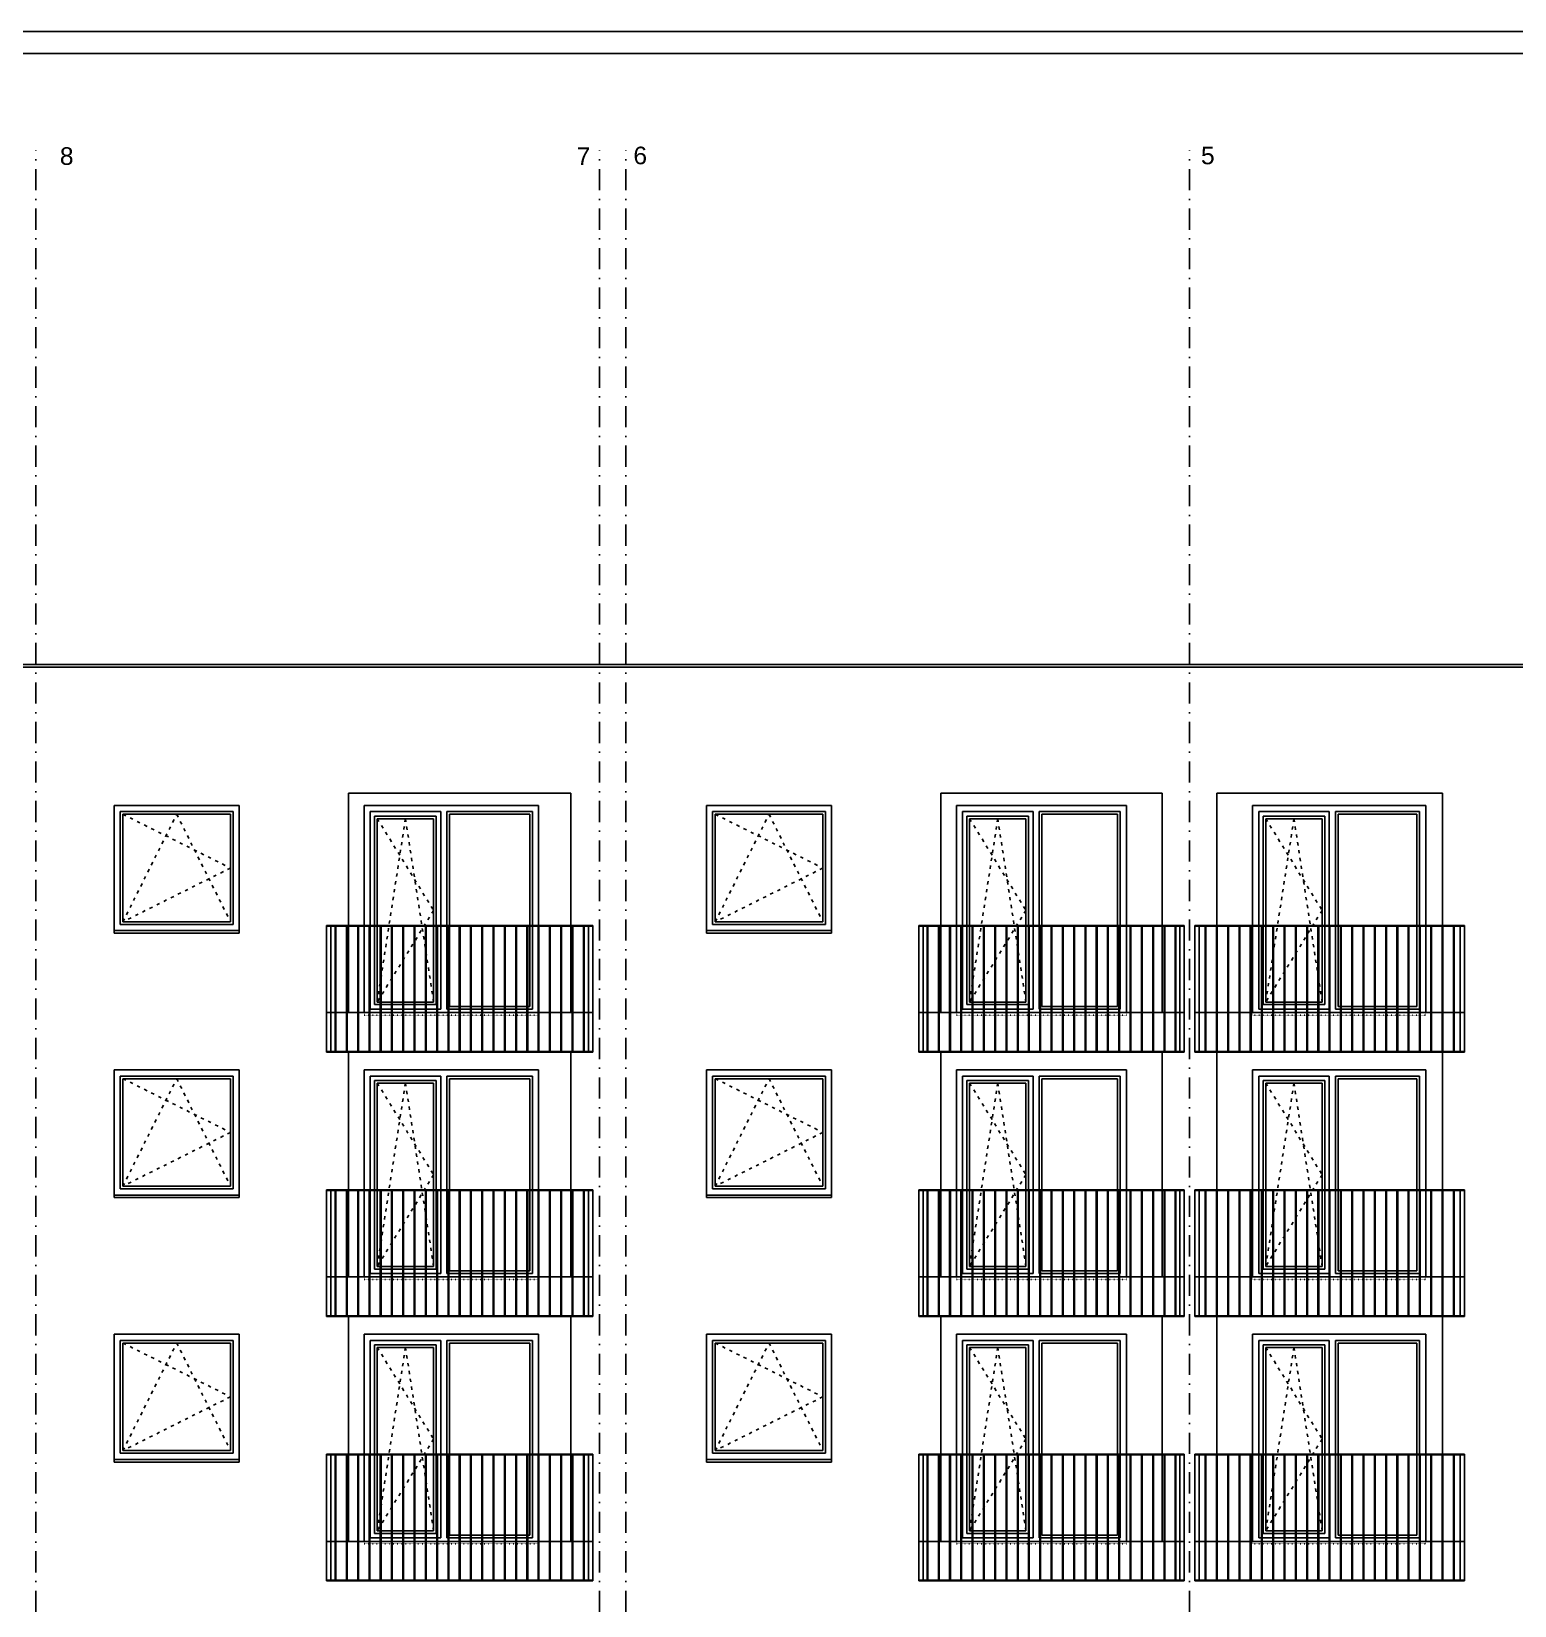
# Model space of a CAD drawing. Extents: x 3792242 to 5145247, y -1546315 to -1031918.
# Drawn here: x 3815863 to 3832688, y -1536342 to -1518481 of the extents above; entities that cross this region are included whole.
import ezdxf

# ---------------------------------------------------------------- set-up
doc = ezdxf.new("R2010")
doc.units = 0
doc.header["$MEASUREMENT"] = 0
for name, pattern in [('ACAD_ISO03W100', [30, 12, -18]), ('ACAD_ISO07W100', [3.5, 0.5, -3]), ('BODKOCIARKOVANA_3', [5.6, 3, -1.3, 0, -1.3])]:
    doc.linetypes.add(name, pattern=pattern)
for name, color, linetype in [('OKNÁ', 143, 'CONTINUOUS'), ('osi', 253, 'CONTINUOUS'), ('POZEMOK', 7, 'CONTINUOUS'), ('TENKÁ', 7, 'CONTINUOUS')]:
    doc.layers.add(name, color=color, linetype=linetype)
doc.styles.add('styl1', font='arial.ttf')

msp = doc.modelspace()

# ---------------------------------------------------------------- linework, layer by layer
at = {"layer": 'OKNÁ'}
for p, q in [((3816900.193, -1527363.77), (3818120.193, -1527363.77)), ((3816900.193, -1527363.77), (3816900.193, -1528583.77)), ((3818120.193, -1527363.77), (3818120.193, -1528583.77)), ((3819785.193, -1527413.77), (3819785.193, -1529493.77)), ((3819785.193, -1527413.77), (3820425.193, -1527413.77)), ((3820425.193, -1527413.77), (3820425.193, -1529493.77)), ((3820605.193, -1527363.77), (3821515.193, -1527363.77)), ((3820605.193, -1527363.77), (3820605.193, -1529543.77)), ((3821515.193, -1527363.77), (3821515.193, -1529543.77)), ((3823620.193, -1527363.77), (3824840.193, -1527363.77)), ((3823620.193, -1527363.77), (3823620.193, -1528583.77)), ((3824840.193, -1527363.77), (3824840.193, -1528583.77)), ((3826505.193, -1527413.77), (3826505.193, -1529493.77)), ((3826505.193, -1527413.77), (3827145.193, -1527413.77)), ((3827145.193, -1527413.77), (3827145.193, -1529493.77)), ((3827325.193, -1527363.77), (3828185.193, -1527363.77)), ((3827325.193, -1527363.77), (3827325.193, -1529543.77)), ((3828185.193, -1527363.77), (3828185.193, -1529543.77)), ((3829865.193, -1527413.77), (3829865.193, -1529493.77)), ((3829865.193, -1527413.77), (3830505.193, -1527413.77)), ((3830505.193, -1527413.77), (3830505.193, -1529493.77)), ((3830685.193, -1527363.77), (3831580.193, -1527363.77)), ((3830685.193, -1527363.77), (3830685.193, -1529543.77)), ((3831580.193, -1527363.77), (3831580.193, -1529543.77)), ((3818120.193, -1528583.77), (3816900.193, -1528583.77)), ((3824840.193, -1528583.77), (3823620.193, -1528583.77)), ((3820425.193, -1529493.77), (3819785.193, -1529493.77)), ((3821515.193, -1529543.77), (3820605.193, -1529543.77)), ((3827145.193, -1529493.77), (3826505.193, -1529493.77)), ((3828185.193, -1529543.77), (3827325.193, -1529543.77)), ((3830505.193, -1529493.77), (3829865.193, -1529493.77)), ((3831580.193, -1529543.77), (3830685.193, -1529543.77)), ((3816900.193, -1530363.77), (3818120.193, -1530363.77)), ((3816900.193, -1530363.77), (3816900.193, -1531583.77)), ((3818120.193, -1530363.77), (3818120.193, -1531583.77)), ((3819785.193, -1530413.77), (3819785.193, -1532493.77)), ((3819785.193, -1530413.77), (3820425.193, -1530413.77)), ((3820425.193, -1530413.77), (3820425.193, -1532493.77)), ((3820605.193, -1530363.77), (3821515.193, -1530363.77)), ((3820605.193, -1530363.77), (3820605.193, -1532543.77)), ((3821515.193, -1530363.77), (3821515.193, -1532543.77)), ((3823620.193, -1530363.77), (3824840.193, -1530363.77)), ((3823620.193, -1530363.77), (3823620.193, -1531583.77)), ((3824840.193, -1530363.77), (3824840.193, -1531583.77)), ((3826505.193, -1530413.77), (3826505.193, -1532493.77)), ((3826505.193, -1530413.77), (3827145.193, -1530413.77)), ((3827145.193, -1530413.77), (3827145.193, -1532493.77)), ((3827325.193, -1530363.77), (3828185.193, -1530363.77)), ((3827325.193, -1530363.77), (3827325.193, -1532543.77)), ((3828185.193, -1530363.77), (3828185.193, -1532543.77)), ((3829865.193, -1530413.77), (3829865.193, -1532493.77)), ((3829865.193, -1530413.77), (3830505.193, -1530413.77)), ((3830505.193, -1530413.77), (3830505.193, -1532493.77)), ((3830685.193, -1530363.77), (3831580.193, -1530363.77)), ((3830685.193, -1530363.77), (3830685.193, -1532543.77)), ((3831580.193, -1530363.77), (3831580.193, -1532543.77)), ((3818120.193, -1531583.77), (3816900.193, -1531583.77)), ((3824840.193, -1531583.77), (3823620.193, -1531583.77)), ((3820425.193, -1532493.77), (3819785.193, -1532493.77)), ((3827145.193, -1532493.77), (3826505.193, -1532493.77)), ((3830505.193, -1532493.77), (3829865.193, -1532493.77)), ((3821515.193, -1532543.77), (3820605.193, -1532543.77)), ((3828185.193, -1532543.77), (3827325.193, -1532543.77)), ((3831580.193, -1532543.77), (3830685.193, -1532543.77)), ((3816900.193, -1533363.77), (3818120.193, -1533363.77)), ((3816900.193, -1533363.77), (3816900.193, -1534583.77)), ((3818120.193, -1533363.77), (3818120.193, -1534583.77)), ((3820605.193, -1533363.77), (3821515.193, -1533363.77)), ((3820605.193, -1533363.77), (3820605.193, -1535543.77)), ((3821515.193, -1533363.77), (3821515.193, -1535543.77)), ((3823620.193, -1533363.77), (3824840.193, -1533363.77)), ((3823620.193, -1533363.77), (3823620.193, -1534583.77)), ((3824840.193, -1533363.77), (3824840.193, -1534583.77)), ((3827325.193, -1533363.77), (3828185.193, -1533363.77)), ((3827325.193, -1533363.77), (3827325.193, -1535543.77)), ((3828185.193, -1533363.77), (3828185.193, -1535543.77)), ((3830685.193, -1533363.77), (3831580.193, -1533363.77)), ((3830685.193, -1533363.77), (3830685.193, -1535543.77)), ((3831580.193, -1533363.77), (3831580.193, -1535543.77)), ((3819785.193, -1533413.77), (3819785.193, -1535493.77)), ((3819785.193, -1533413.77), (3820425.193, -1533413.77)), ((3820425.193, -1533413.77), (3820425.193, -1535493.77)), ((3826505.193, -1533413.77), (3826505.193, -1535493.77)), ((3826505.193, -1533413.77), (3827145.193, -1533413.77)), ((3827145.193, -1533413.77), (3827145.193, -1535493.77)), ((3829865.193, -1533413.77), (3829865.193, -1535493.77)), ((3829865.193, -1533413.77), (3830505.193, -1533413.77)), ((3830505.193, -1533413.77), (3830505.193, -1535493.77)), ((3818120.193, -1534583.77), (3816900.193, -1534583.77)), ((3824840.193, -1534583.77), (3823620.193, -1534583.77)), ((3820425.193, -1535493.77), (3819785.193, -1535493.77)), ((3827145.193, -1535493.77), (3826505.193, -1535493.77)), ((3830505.193, -1535493.77), (3829865.193, -1535493.77)), ((3821515.193, -1535543.77), (3820605.193, -1535543.77)), ((3828185.193, -1535543.77), (3827325.193, -1535543.77)), ((3831580.193, -1535543.77), (3830685.193, -1535543.77))]:
    msp.add_line(p, q, dxfattribs=at)
at = {"layer": 'OKNÁ', "linetype": 'ACAD_ISO03W100', "ltscale": 3}
for p, q in [((3816900.193, -1527363.77), (3818120.193, -1527973.77)), ((3816900.193, -1528583.77), (3817510.193, -1527363.77)), ((3817510.193, -1527363.77), (3818120.193, -1528583.77)), ((3819785.193, -1527413.77), (3820425.193, -1528453.77)), ((3819785.193, -1529493.77), (3820105.193, -1527413.77)), ((3820105.193, -1527413.77), (3820425.193, -1529493.77)), ((3823620.193, -1527363.77), (3824840.193, -1527973.77)), ((3823620.193, -1528583.77), (3824230.193, -1527363.77)), ((3824230.193, -1527363.77), (3824840.193, -1528583.77)), ((3826505.193, -1527413.77), (3827145.193, -1528453.77)), ((3826505.193, -1529493.77), (3826825.193, -1527413.77)), ((3826825.193, -1527413.77), (3827145.193, -1529493.77)), ((3829865.193, -1527413.77), (3830505.193, -1528453.77)), ((3829865.193, -1529493.77), (3830185.193, -1527413.77)), ((3830185.193, -1527413.77), (3830505.193, -1529493.77)), ((3818120.193, -1527973.77), (3816900.193, -1528583.77)), ((3824840.193, -1527973.77), (3823620.193, -1528583.77)), ((3820425.193, -1528453.77), (3819785.193, -1529493.77)), ((3827145.193, -1528453.77), (3826505.193, -1529493.77)), ((3830505.193, -1528453.77), (3829865.193, -1529493.77)), ((3816900.193, -1530363.77), (3818120.193, -1530973.77)), ((3816900.193, -1531583.77), (3817510.193, -1530363.77)), ((3817510.193, -1530363.77), (3818120.193, -1531583.77)), ((3819785.193, -1530413.77), (3820425.193, -1531453.77)), ((3819785.193, -1532493.77), (3820105.193, -1530413.77)), ((3820105.193, -1530413.77), (3820425.193, -1532493.77)), ((3823620.193, -1530363.77), (3824840.193, -1530973.77)), ((3823620.193, -1531583.77), (3824230.193, -1530363.77)), ((3824230.193, -1530363.77), (3824840.193, -1531583.77)), ((3826505.193, -1530413.77), (3827145.193, -1531453.77)), ((3826505.193, -1532493.77), (3826825.193, -1530413.77)), ((3826825.193, -1530413.77), (3827145.193, -1532493.77)), ((3829865.193, -1530413.77), (3830505.193, -1531453.77)), ((3829865.193, -1532493.77), (3830185.193, -1530413.77)), ((3830185.193, -1530413.77), (3830505.193, -1532493.77)), ((3818120.193, -1530973.77), (3816900.193, -1531583.77)), ((3824840.193, -1530973.77), (3823620.193, -1531583.77)), ((3820425.193, -1531453.77), (3819785.193, -1532493.77)), ((3827145.193, -1531453.77), (3826505.193, -1532493.77)), ((3830505.193, -1531453.77), (3829865.193, -1532493.77)), ((3816900.193, -1533363.77), (3818120.193, -1533973.77)), ((3816900.193, -1534583.77), (3817510.193, -1533363.77)), ((3817510.193, -1533363.77), (3818120.193, -1534583.77)), ((3823620.193, -1533363.77), (3824840.193, -1533973.77)), ((3823620.193, -1534583.77), (3824230.193, -1533363.77)), ((3824230.193, -1533363.77), (3824840.193, -1534583.77)), ((3819785.193, -1533413.77), (3820425.193, -1534453.77)), ((3819785.193, -1535493.77), (3820105.193, -1533413.77)), ((3820105.193, -1533413.77), (3820425.193, -1535493.77)), ((3826505.193, -1533413.77), (3827145.193, -1534453.77)), ((3826505.193, -1535493.77), (3826825.193, -1533413.77)), ((3826825.193, -1533413.77), (3827145.193, -1535493.77)), ((3829865.193, -1533413.77), (3830505.193, -1534453.77)), ((3829865.193, -1535493.77), (3830185.193, -1533413.77)), ((3830185.193, -1533413.77), (3830505.193, -1535493.77)), ((3818120.193, -1533973.77), (3816900.193, -1534583.77)), ((3824840.193, -1533973.77), (3823620.193, -1534583.77)), ((3820425.193, -1534453.77), (3819785.193, -1535493.77)), ((3827145.193, -1534453.77), (3826505.193, -1535493.77)), ((3830505.193, -1534453.77), (3829865.193, -1535493.77))]:
    msp.add_line(p, q, dxfattribs=at)
at = {"layer": 'osi', "linetype": 'BODKOCIARKOVANA_3', "ltscale": 80}
for p, q in [((3815910.193, -1542239.5), (3815910.193, -1519829.5)), ((3822305.193, -1542239.5), (3822305.193, -1519829.5)), ((3822605.193, -1542239.5), (3822605.193, -1519829.5)), ((3829000.193, -1542239.5), (3829000.193, -1519829.5))]:
    msp.add_line(p, q, dxfattribs=at)
at = {"layer": 'POZEMOK', "color": 8, "ltscale": 0.15}
for p, q in [((3822230.193, -1528623.77), (3819210.193, -1528623.77)), ((3819210.193, -1530063.77), (3819210.193, -1528623.77)), ((3822230.193, -1528631.77), (3819210.193, -1528631.77)), ((3819260.193, -1528631.77), (3819260.193, -1530063.77)), ((3819308.193, -1528631.77), (3819308.193, -1530063.77)), ((3819316.193, -1528631.77), (3819316.193, -1530063.77)), ((3819436.193, -1528631.77), (3819436.193, -1530063.77)), ((3819444.193, -1528631.77), (3819444.193, -1530063.77)), ((3819564.193, -1528631.77), (3819564.193, -1530063.77)), ((3819572.193, -1528631.77), (3819572.193, -1530063.77)), ((3819692.193, -1528631.77), (3819692.193, -1530063.77)), ((3819700.193, -1528631.77), (3819700.193, -1530063.77)), ((3819820.193, -1528631.77), (3819820.193, -1530063.77)), ((3819828.193, -1528631.77), (3819828.193, -1530063.77)), ((3819948.193, -1528631.77), (3819948.193, -1530063.77)), ((3819956.193, -1528631.77), (3819956.193, -1530063.77)), ((3820076.193, -1528631.77), (3820076.193, -1530063.77)), ((3820084.193, -1528631.77), (3820084.193, -1530063.77)), ((3820204.193, -1528631.77), (3820204.193, -1530063.77)), ((3820212.193, -1528631.77), (3820212.193, -1530063.77)), ((3820332.193, -1528631.77), (3820332.193, -1530063.77)), ((3820340.193, -1528631.77), (3820340.193, -1530063.77)), ((3820460.193, -1528631.77), (3820460.193, -1530063.77)), ((3820468.193, -1528631.77), (3820468.193, -1530063.77)), ((3820588.193, -1528631.77), (3820588.193, -1530063.77)), ((3820596.193, -1528631.77), (3820596.193, -1530063.77)), ((3820716.193, -1528631.77), (3820716.193, -1530063.77)), ((3820724.193, -1528631.77), (3820724.193, -1530063.77)), ((3820844.193, -1528631.77), (3820844.193, -1530063.77)), ((3820852.193, -1528631.77), (3820852.193, -1530063.77)), ((3820972.193, -1528631.77), (3820972.193, -1530063.77)), ((3820980.193, -1528631.77), (3820980.193, -1530063.77)), ((3821100.193, -1528631.77), (3821100.193, -1530063.77)), ((3821108.193, -1528631.77), (3821108.193, -1530063.77)), ((3821228.193, -1528631.77), (3821228.193, -1530063.77)), ((3821236.193, -1528631.77), (3821236.193, -1530063.77)), ((3821356.193, -1528631.77), (3821356.193, -1530063.77)), ((3821364.193, -1528631.77), (3821364.193, -1530063.77)), ((3821484.193, -1528631.77), (3821484.193, -1530063.77)), ((3821492.193, -1528631.77), (3821492.193, -1530063.77)), ((3821612.193, -1528631.77), (3821612.193, -1530063.77)), ((3821620.193, -1528631.77), (3821620.193, -1530063.77)), ((3821740.193, -1528631.77), (3821740.193, -1530063.77)), ((3821748.193, -1528631.77), (3821748.193, -1530063.77)), ((3821868.193, -1528631.77), (3821868.193, -1530063.77)), ((3821876.193, -1528631.77), (3821876.193, -1530063.77)), ((3821996.193, -1528631.77), (3821996.193, -1530063.77)), ((3822004.193, -1528631.77), (3822004.193, -1530063.77)), ((3822124.193, -1528631.77), (3822124.193, -1530063.77)), ((3822132.193, -1528631.77), (3822132.193, -1530063.77)), ((3822180.193, -1528631.77), (3822180.193, -1530063.77)), ((3822230.193, -1530063.77), (3822230.193, -1528623.77)), ((3828940.193, -1528623.77), (3825930.193, -1528623.77)), ((3825930.193, -1530063.77), (3825930.193, -1528623.77)), ((3828940.193, -1528631.77), (3825930.193, -1528631.77)), ((3825980.193, -1528631.77), (3825980.193, -1530063.77)), ((3826023.193, -1528631.77), (3826023.193, -1530063.77)), ((3826031.193, -1528631.77), (3826031.193, -1530063.77)), ((3826151.193, -1528631.77), (3826151.193, -1530063.77)), ((3826159.193, -1528631.77), (3826159.193, -1530063.77)), ((3826279.193, -1528631.77), (3826279.193, -1530063.77)), ((3826287.193, -1528631.77), (3826287.193, -1530063.77)), ((3826407.193, -1528631.77), (3826407.193, -1530063.77)), ((3826415.193, -1528631.77), (3826415.193, -1530063.77)), ((3826535.193, -1528631.77), (3826535.193, -1530063.77)), ((3826543.193, -1528631.77), (3826543.193, -1530063.77)), ((3826663.193, -1528631.77), (3826663.193, -1530063.77)), ((3826671.193, -1528631.77), (3826671.193, -1530063.77)), ((3826791.193, -1528631.77), (3826791.193, -1530063.77)), ((3826799.193, -1528631.77), (3826799.193, -1530063.77)), ((3826919.193, -1528631.77), (3826919.193, -1530063.77)), ((3826927.193, -1528631.77), (3826927.193, -1530063.77)), ((3827047.193, -1528631.77), (3827047.193, -1530063.77)), ((3827055.193, -1528631.77), (3827055.193, -1530063.77)), ((3827175.193, -1528631.77), (3827175.193, -1530063.77)), ((3827183.193, -1528631.77), (3827183.193, -1530063.77)), ((3827303.193, -1528631.77), (3827303.193, -1530063.77)), ((3827311.193, -1528631.77), (3827311.193, -1530063.77)), ((3827431.193, -1528631.77), (3827431.193, -1530063.77)), ((3827439.193, -1528631.77), (3827439.193, -1530063.77)), ((3827559.193, -1528631.77), (3827559.193, -1530063.77)), ((3827567.193, -1528631.77), (3827567.193, -1530063.77)), ((3827687.193, -1528631.77), (3827687.193, -1530063.77)), ((3827695.193, -1528631.77), (3827695.193, -1530063.77)), ((3827815.193, -1528631.77), (3827815.193, -1530063.77)), ((3827823.193, -1528631.77), (3827823.193, -1530063.77)), ((3827943.193, -1528631.77), (3827943.193, -1530063.77)), ((3827951.193, -1528631.77), (3827951.193, -1530063.77)), ((3828071.193, -1528631.77), (3828071.193, -1530063.77)), ((3828079.193, -1528631.77), (3828079.193, -1530063.77)), ((3828199.193, -1528631.77), (3828199.193, -1530063.77)), ((3828207.193, -1528631.77), (3828207.193, -1530063.77)), ((3828327.193, -1528631.77), (3828327.193, -1530063.77)), ((3828335.193, -1528631.77), (3828335.193, -1530063.77)), ((3828455.193, -1528631.77), (3828455.193, -1530063.77)), ((3828463.193, -1528631.77), (3828463.193, -1530063.77)), ((3828583.193, -1528631.77), (3828583.193, -1530063.77)), ((3828591.193, -1528631.77), (3828591.193, -1530063.77)), ((3828711.193, -1528631.77), (3828711.193, -1530063.77)), ((3828719.193, -1528631.77), (3828719.193, -1530063.77)), ((3828839.193, -1528631.77), (3828839.193, -1530063.77)), ((3828847.193, -1528631.77), (3828847.193, -1530063.77)), ((3828890.193, -1528631.77), (3828890.193, -1530063.77)), ((3828940.193, -1530063.77), (3828940.193, -1528623.77)), ((3832120.193, -1528623.77), (3829060.193, -1528623.77)), ((3829060.193, -1530063.77), (3829060.193, -1528623.77)), ((3832120.193, -1528631.77), (3829060.193, -1528631.77)), ((3829110.193, -1528631.77), (3829110.193, -1530063.77)), ((3829178.193, -1528631.77), (3829178.193, -1530063.77)), ((3829186.193, -1528631.77), (3829186.193, -1530063.77)), ((3829306.193, -1528631.77), (3829306.193, -1530063.77)), ((3829314.193, -1528631.77), (3829314.193, -1530063.77)), ((3829434.193, -1528631.77), (3829434.193, -1530063.77)), ((3829442.193, -1528631.77), (3829442.193, -1530063.77)), ((3829562.193, -1528631.77), (3829562.193, -1530063.77)), ((3829570.193, -1528631.77), (3829570.193, -1530063.77)), ((3829690.193, -1528631.77), (3829690.193, -1530063.77)), ((3829698.193, -1528631.77), (3829698.193, -1530063.77)), ((3829818.193, -1528631.77), (3829818.193, -1530063.77)), ((3829826.193, -1528631.77), (3829826.193, -1530063.77)), ((3829946.193, -1528631.77), (3829946.193, -1530063.77)), ((3829954.193, -1528631.77), (3829954.193, -1530063.77)), ((3830074.193, -1528631.77), (3830074.193, -1530063.77)), ((3830082.193, -1528631.77), (3830082.193, -1530063.77)), ((3830202.193, -1528631.77), (3830202.193, -1530063.77)), ((3830210.193, -1528631.77), (3830210.193, -1530063.77)), ((3830330.193, -1528631.77), (3830330.193, -1530063.77)), ((3830338.193, -1528631.77), (3830338.193, -1530063.77)), ((3830458.193, -1528631.77), (3830458.193, -1530063.77)), ((3830466.193, -1528631.77), (3830466.193, -1530063.77)), ((3830586.193, -1528631.77), (3830586.193, -1530063.77)), ((3830594.193, -1528631.77), (3830594.193, -1530063.77)), ((3830714.193, -1528631.77), (3830714.193, -1530063.77)), ((3830722.193, -1528631.77), (3830722.193, -1530063.77)), ((3830842.193, -1528631.77), (3830842.193, -1530063.77)), ((3830850.193, -1528631.77), (3830850.193, -1530063.77)), ((3830970.193, -1528631.77), (3830970.193, -1530063.77)), ((3830978.193, -1528631.77), (3830978.193, -1530063.77)), ((3831098.193, -1528631.77), (3831098.193, -1530063.77)), ((3831106.193, -1528631.77), (3831106.193, -1530063.77)), ((3831226.193, -1528631.77), (3831226.193, -1530063.77)), ((3831234.193, -1528631.77), (3831234.193, -1530063.77)), ((3831354.193, -1528631.77), (3831354.193, -1530063.77)), ((3831362.193, -1528631.77), (3831362.193, -1530063.77)), ((3831482.193, -1528631.77), (3831482.193, -1530063.77)), ((3831490.193, -1528631.77), (3831490.193, -1530063.77)), ((3831610.193, -1528631.77), (3831610.193, -1530063.77)), ((3831618.193, -1528631.77), (3831618.193, -1530063.77)), ((3831738.193, -1528631.77), (3831738.193, -1530063.77)), ((3831746.193, -1528631.77), (3831746.193, -1530063.77)), ((3831866.193, -1528631.77), (3831866.193, -1530063.77)), ((3831874.193, -1528631.77), (3831874.193, -1530063.77)), ((3831994.193, -1528631.77), (3831994.193, -1530063.77)), ((3832002.193, -1528631.77), (3832002.193, -1530063.77)), ((3832070.193, -1528631.77), (3832070.193, -1530063.77)), ((3832120.193, -1530063.77), (3832120.193, -1528623.77)), ((3822230.193, -1529613.77), (3819210.193, -1529613.77)), ((3828940.193, -1529613.77), (3825930.193, -1529613.77)), ((3832120.193, -1529613.77), (3829060.193, -1529613.77)), ((3819210.193, -1530053.77), (3822230.193, -1530053.77)), ((3819210.193, -1530063.77), (3822230.193, -1530063.77)), ((3825930.193, -1530053.77), (3828940.193, -1530053.77)), ((3825930.193, -1530063.77), (3828940.193, -1530063.77)), ((3829060.193, -1530053.77), (3832120.193, -1530053.77)), ((3829060.193, -1530063.77), (3832120.193, -1530063.77)), ((3822230.193, -1531623.77), (3819210.193, -1531623.77)), ((3819210.193, -1533063.77), (3819210.193, -1531623.77)), ((3822230.193, -1531631.77), (3819210.193, -1531631.77)), ((3819260.193, -1531631.77), (3819260.193, -1533063.77)), ((3819308.193, -1531631.77), (3819308.193, -1533063.77)), ((3819316.193, -1531631.77), (3819316.193, -1533063.77)), ((3819436.193, -1531631.77), (3819436.193, -1533063.77)), ((3819444.193, -1531631.77), (3819444.193, -1533063.77)), ((3819564.193, -1531631.77), (3819564.193, -1533063.77)), ((3819572.193, -1531631.77), (3819572.193, -1533063.77)), ((3819692.193, -1531631.77), (3819692.193, -1533063.77)), ((3819700.193, -1531631.77), (3819700.193, -1533063.77)), ((3819820.193, -1531631.77), (3819820.193, -1533063.77)), ((3819828.193, -1531631.77), (3819828.193, -1533063.77)), ((3819948.193, -1531631.77), (3819948.193, -1533063.77)), ((3819956.193, -1531631.77), (3819956.193, -1533063.77)), ((3820076.193, -1531631.77), (3820076.193, -1533063.77)), ((3820084.193, -1531631.77), (3820084.193, -1533063.77)), ((3820204.193, -1531631.77), (3820204.193, -1533063.77)), ((3820212.193, -1531631.77), (3820212.193, -1533063.77)), ((3820332.193, -1531631.77), (3820332.193, -1533063.77)), ((3820340.193, -1531631.77), (3820340.193, -1533063.77)), ((3820460.193, -1531631.77), (3820460.193, -1533063.77)), ((3820468.193, -1531631.77), (3820468.193, -1533063.77)), ((3820588.193, -1531631.77), (3820588.193, -1533063.77)), ((3820596.193, -1531631.77), (3820596.193, -1533063.77)), ((3820716.193, -1531631.77), (3820716.193, -1533063.77)), ((3820724.193, -1531631.77), (3820724.193, -1533063.77)), ((3820844.193, -1531631.77), (3820844.193, -1533063.77)), ((3820852.193, -1531631.77), (3820852.193, -1533063.77)), ((3820972.193, -1531631.77), (3820972.193, -1533063.77)), ((3820980.193, -1531631.77), (3820980.193, -1533063.77)), ((3821100.193, -1531631.77), (3821100.193, -1533063.77)), ((3821108.193, -1531631.77), (3821108.193, -1533063.77)), ((3821228.193, -1531631.77), (3821228.193, -1533063.77)), ((3821236.193, -1531631.77), (3821236.193, -1533063.77)), ((3821356.193, -1531631.77), (3821356.193, -1533063.77)), ((3821364.193, -1531631.77), (3821364.193, -1533063.77)), ((3821484.193, -1531631.77), (3821484.193, -1533063.77)), ((3821492.193, -1531631.77), (3821492.193, -1533063.77)), ((3821612.193, -1531631.77), (3821612.193, -1533063.77)), ((3821620.193, -1531631.77), (3821620.193, -1533063.77)), ((3821740.193, -1531631.77), (3821740.193, -1533063.77)), ((3821748.193, -1531631.77), (3821748.193, -1533063.77)), ((3821868.193, -1531631.77), (3821868.193, -1533063.77)), ((3821876.193, -1531631.77), (3821876.193, -1533063.77)), ((3821996.193, -1531631.77), (3821996.193, -1533063.77)), ((3822004.193, -1531631.77), (3822004.193, -1533063.77)), ((3822124.193, -1531631.77), (3822124.193, -1533063.77)), ((3822132.193, -1531631.77), (3822132.193, -1533063.77)), ((3822180.193, -1531631.77), (3822180.193, -1533063.77)), ((3822230.193, -1533063.77), (3822230.193, -1531623.77)), ((3828940.193, -1531623.77), (3825930.193, -1531623.77)), ((3825930.193, -1533063.77), (3825930.193, -1531623.77)), ((3828940.193, -1531631.77), (3825930.193, -1531631.77)), ((3825980.193, -1531631.77), (3825980.193, -1533063.77)), ((3826023.193, -1531631.77), (3826023.193, -1533063.77)), ((3826031.193, -1531631.77), (3826031.193, -1533063.77)), ((3826151.193, -1531631.77), (3826151.193, -1533063.77)), ((3826159.193, -1531631.77), (3826159.193, -1533063.77)), ((3826279.193, -1531631.77), (3826279.193, -1533063.77)), ((3826287.193, -1531631.77), (3826287.193, -1533063.77)), ((3826407.193, -1531631.77), (3826407.193, -1533063.77)), ((3826415.193, -1531631.77), (3826415.193, -1533063.77)), ((3826535.193, -1531631.77), (3826535.193, -1533063.77)), ((3826543.193, -1531631.77), (3826543.193, -1533063.77)), ((3826663.193, -1531631.77), (3826663.193, -1533063.77)), ((3826671.193, -1531631.77), (3826671.193, -1533063.77)), ((3826791.193, -1531631.77), (3826791.193, -1533063.77)), ((3826799.193, -1531631.77), (3826799.193, -1533063.77)), ((3826919.193, -1531631.77), (3826919.193, -1533063.77)), ((3826927.193, -1531631.77), (3826927.193, -1533063.77)), ((3827047.193, -1531631.77), (3827047.193, -1533063.77)), ((3827055.193, -1531631.77), (3827055.193, -1533063.77)), ((3827175.193, -1531631.77), (3827175.193, -1533063.77)), ((3827183.193, -1531631.77), (3827183.193, -1533063.77)), ((3827303.193, -1531631.77), (3827303.193, -1533063.77)), ((3827311.193, -1531631.77), (3827311.193, -1533063.77)), ((3827431.193, -1531631.77), (3827431.193, -1533063.77)), ((3827439.193, -1531631.77), (3827439.193, -1533063.77)), ((3827559.193, -1531631.77), (3827559.193, -1533063.77)), ((3827567.193, -1531631.77), (3827567.193, -1533063.77)), ((3827687.193, -1531631.77), (3827687.193, -1533063.77)), ((3827695.193, -1531631.77), (3827695.193, -1533063.77)), ((3827815.193, -1531631.77), (3827815.193, -1533063.77)), ((3827823.193, -1531631.77), (3827823.193, -1533063.77)), ((3827943.193, -1531631.77), (3827943.193, -1533063.77)), ((3827951.193, -1531631.77), (3827951.193, -1533063.77)), ((3828071.193, -1531631.77), (3828071.193, -1533063.77)), ((3828079.193, -1531631.77), (3828079.193, -1533063.77)), ((3828199.193, -1531631.77), (3828199.193, -1533063.77)), ((3828207.193, -1531631.77), (3828207.193, -1533063.77)), ((3828327.193, -1531631.77), (3828327.193, -1533063.77)), ((3828335.193, -1531631.77), (3828335.193, -1533063.77)), ((3828455.193, -1531631.77), (3828455.193, -1533063.77)), ((3828463.193, -1531631.77), (3828463.193, -1533063.77)), ((3828583.193, -1531631.77), (3828583.193, -1533063.77)), ((3828591.193, -1531631.77), (3828591.193, -1533063.77)), ((3828711.193, -1531631.77), (3828711.193, -1533063.77)), ((3828719.193, -1531631.77), (3828719.193, -1533063.77)), ((3828839.193, -1531631.77), (3828839.193, -1533063.77)), ((3828847.193, -1531631.77), (3828847.193, -1533063.77)), ((3828890.193, -1531631.77), (3828890.193, -1533063.77)), ((3828940.193, -1533063.77), (3828940.193, -1531623.77)), ((3832120.193, -1531623.77), (3829060.193, -1531623.77)), ((3829060.193, -1533063.77), (3829060.193, -1531623.77)), ((3832120.193, -1531631.77), (3829060.193, -1531631.77)), ((3829110.193, -1531631.77), (3829110.193, -1533063.77)), ((3829178.193, -1531631.77), (3829178.193, -1533063.77)), ((3829186.193, -1531631.77), (3829186.193, -1533063.77)), ((3829306.193, -1531631.77), (3829306.193, -1533063.77)), ((3829314.193, -1531631.77), (3829314.193, -1533063.77)), ((3829434.193, -1531631.77), (3829434.193, -1533063.77)), ((3829442.193, -1531631.77), (3829442.193, -1533063.77)), ((3829562.193, -1531631.77), (3829562.193, -1533063.77)), ((3829570.193, -1531631.77), (3829570.193, -1533063.77)), ((3829690.193, -1531631.77), (3829690.193, -1533063.77)), ((3829698.193, -1531631.77), (3829698.193, -1533063.77)), ((3829818.193, -1531631.77), (3829818.193, -1533063.77)), ((3829826.193, -1531631.77), (3829826.193, -1533063.77)), ((3829946.193, -1531631.77), (3829946.193, -1533063.77)), ((3829954.193, -1531631.77), (3829954.193, -1533063.77)), ((3830074.193, -1531631.77), (3830074.193, -1533063.77)), ((3830082.193, -1531631.77), (3830082.193, -1533063.77)), ((3830202.193, -1531631.77), (3830202.193, -1533063.77)), ((3830210.193, -1531631.77), (3830210.193, -1533063.77)), ((3830330.193, -1531631.77), (3830330.193, -1533063.77)), ((3830338.193, -1531631.77), (3830338.193, -1533063.77)), ((3830458.193, -1531631.77), (3830458.193, -1533063.77)), ((3830466.193, -1531631.77), (3830466.193, -1533063.77)), ((3830586.193, -1531631.77), (3830586.193, -1533063.77)), ((3830594.193, -1531631.77), (3830594.193, -1533063.77)), ((3830714.193, -1531631.77), (3830714.193, -1533063.77)), ((3830722.193, -1531631.77), (3830722.193, -1533063.77)), ((3830842.193, -1531631.77), (3830842.193, -1533063.77)), ((3830850.193, -1531631.77), (3830850.193, -1533063.77)), ((3830970.193, -1531631.77), (3830970.193, -1533063.77)), ((3830978.193, -1531631.77), (3830978.193, -1533063.77)), ((3831098.193, -1531631.77), (3831098.193, -1533063.77)), ((3831106.193, -1531631.77), (3831106.193, -1533063.77)), ((3831226.193, -1531631.77), (3831226.193, -1533063.77)), ((3831234.193, -1531631.77), (3831234.193, -1533063.77)), ((3831354.193, -1531631.77), (3831354.193, -1533063.77)), ((3831362.193, -1531631.77), (3831362.193, -1533063.77)), ((3831482.193, -1531631.77), (3831482.193, -1533063.77)), ((3831490.193, -1531631.77), (3831490.193, -1533063.77)), ((3831610.193, -1531631.77), (3831610.193, -1533063.77)), ((3831618.193, -1531631.77), (3831618.193, -1533063.77)), ((3831738.193, -1531631.77), (3831738.193, -1533063.77)), ((3831746.193, -1531631.77), (3831746.193, -1533063.77)), ((3831866.193, -1531631.77), (3831866.193, -1533063.77)), ((3831874.193, -1531631.77), (3831874.193, -1533063.77)), ((3831994.193, -1531631.77), (3831994.193, -1533063.77)), ((3832002.193, -1531631.77), (3832002.193, -1533063.77)), ((3832070.193, -1531631.77), (3832070.193, -1533063.77)), ((3832120.193, -1533063.77), (3832120.193, -1531623.77)), ((3822230.193, -1532613.77), (3819210.193, -1532613.77)), ((3828940.193, -1532613.77), (3825930.193, -1532613.77)), ((3832120.193, -1532613.77), (3829060.193, -1532613.77)), ((3819210.193, -1533053.77), (3822230.193, -1533053.77)), ((3819210.193, -1533063.77), (3822230.193, -1533063.77)), ((3825930.193, -1533053.77), (3828940.193, -1533053.77)), ((3825930.193, -1533063.77), (3828940.193, -1533063.77)), ((3829060.193, -1533053.77), (3832120.193, -1533053.77)), ((3829060.193, -1533063.77), (3832120.193, -1533063.77)), ((3822230.193, -1534623.77), (3819210.193, -1534623.77)), ((3819210.193, -1536063.77), (3819210.193, -1534623.77)), ((3822230.193, -1534631.77), (3819210.193, -1534631.77)), ((3819260.193, -1534631.77), (3819260.193, -1536063.77)), ((3819308.193, -1534631.77), (3819308.193, -1536063.77)), ((3819316.193, -1534631.77), (3819316.193, -1536063.77)), ((3819436.193, -1534631.77), (3819436.193, -1536063.77)), ((3819444.193, -1534631.77), (3819444.193, -1536063.77)), ((3819564.193, -1534631.77), (3819564.193, -1536063.77)), ((3819572.193, -1534631.77), (3819572.193, -1536063.77)), ((3819692.193, -1534631.77), (3819692.193, -1536063.77)), ((3819700.193, -1534631.77), (3819700.193, -1536063.77)), ((3819820.193, -1534631.77), (3819820.193, -1536063.77)), ((3819828.193, -1534631.77), (3819828.193, -1536063.77)), ((3819948.193, -1534631.77), (3819948.193, -1536063.77)), ((3819956.193, -1534631.77), (3819956.193, -1536063.77)), ((3820076.193, -1534631.77), (3820076.193, -1536063.77)), ((3820084.193, -1534631.77), (3820084.193, -1536063.77)), ((3820204.193, -1534631.77), (3820204.193, -1536063.77)), ((3820212.193, -1534631.77), (3820212.193, -1536063.77)), ((3820332.193, -1534631.77), (3820332.193, -1536063.77)), ((3820340.193, -1534631.77), (3820340.193, -1536063.77)), ((3820460.193, -1534631.77), (3820460.193, -1536063.77)), ((3820468.193, -1534631.77), (3820468.193, -1536063.77)), ((3820588.193, -1534631.77), (3820588.193, -1536063.77)), ((3820596.193, -1534631.77), (3820596.193, -1536063.77)), ((3820716.193, -1534631.77), (3820716.193, -1536063.77)), ((3820724.193, -1534631.77), (3820724.193, -1536063.77)), ((3820844.193, -1534631.77), (3820844.193, -1536063.77)), ((3820852.193, -1534631.77), (3820852.193, -1536063.77)), ((3820972.193, -1534631.77), (3820972.193, -1536063.77)), ((3820980.193, -1534631.77), (3820980.193, -1536063.77)), ((3821100.193, -1534631.77), (3821100.193, -1536063.77)), ((3821108.193, -1534631.77), (3821108.193, -1536063.77)), ((3821228.193, -1534631.77), (3821228.193, -1536063.77)), ((3821236.193, -1534631.77), (3821236.193, -1536063.77)), ((3821356.193, -1534631.77), (3821356.193, -1536063.77)), ((3821364.193, -1534631.77), (3821364.193, -1536063.77)), ((3821484.193, -1534631.77), (3821484.193, -1536063.77)), ((3821492.193, -1534631.77), (3821492.193, -1536063.77)), ((3821612.193, -1534631.77), (3821612.193, -1536063.77)), ((3821620.193, -1534631.77), (3821620.193, -1536063.77)), ((3821740.193, -1534631.77), (3821740.193, -1536063.77)), ((3821748.193, -1534631.77), (3821748.193, -1536063.77)), ((3821868.193, -1534631.77), (3821868.193, -1536063.77)), ((3821876.193, -1534631.77), (3821876.193, -1536063.77)), ((3821996.193, -1534631.77), (3821996.193, -1536063.77)), ((3822004.193, -1534631.77), (3822004.193, -1536063.77)), ((3822124.193, -1534631.77), (3822124.193, -1536063.77)), ((3822132.193, -1534631.77), (3822132.193, -1536063.77)), ((3822180.193, -1534631.77), (3822180.193, -1536063.77)), ((3822230.193, -1536063.77), (3822230.193, -1534623.77)), ((3828940.193, -1534623.77), (3825930.193, -1534623.77)), ((3825930.193, -1536063.77), (3825930.193, -1534623.77)), ((3828940.193, -1534631.77), (3825930.193, -1534631.77)), ((3825980.193, -1534631.77), (3825980.193, -1536063.77)), ((3826023.193, -1534631.77), (3826023.193, -1536063.77)), ((3826031.193, -1534631.77), (3826031.193, -1536063.77)), ((3826151.193, -1534631.77), (3826151.193, -1536063.77)), ((3826159.193, -1534631.77), (3826159.193, -1536063.77)), ((3826279.193, -1534631.77), (3826279.193, -1536063.77)), ((3826287.193, -1534631.77), (3826287.193, -1536063.77)), ((3826407.193, -1534631.77), (3826407.193, -1536063.77)), ((3826415.193, -1534631.77), (3826415.193, -1536063.77)), ((3826535.193, -1534631.77), (3826535.193, -1536063.77)), ((3826543.193, -1534631.77), (3826543.193, -1536063.77)), ((3826663.193, -1534631.77), (3826663.193, -1536063.77)), ((3826671.193, -1534631.77), (3826671.193, -1536063.77)), ((3826791.193, -1534631.77), (3826791.193, -1536063.77)), ((3826799.193, -1534631.77), (3826799.193, -1536063.77)), ((3826919.193, -1534631.77), (3826919.193, -1536063.77)), ((3826927.193, -1534631.77), (3826927.193, -1536063.77)), ((3827047.193, -1534631.77), (3827047.193, -1536063.77)), ((3827055.193, -1534631.77), (3827055.193, -1536063.77)), ((3827175.193, -1534631.77), (3827175.193, -1536063.77)), ((3827183.193, -1534631.77), (3827183.193, -1536063.77)), ((3827303.193, -1534631.77), (3827303.193, -1536063.77)), ((3827311.193, -1534631.77), (3827311.193, -1536063.77)), ((3827431.193, -1534631.77), (3827431.193, -1536063.77)), ((3827439.193, -1534631.77), (3827439.193, -1536063.77)), ((3827559.193, -1534631.77), (3827559.193, -1536063.77)), ((3827567.193, -1534631.77), (3827567.193, -1536063.77)), ((3827687.193, -1534631.77), (3827687.193, -1536063.77)), ((3827695.193, -1534631.77), (3827695.193, -1536063.77)), ((3827815.193, -1534631.77), (3827815.193, -1536063.77)), ((3827823.193, -1534631.77), (3827823.193, -1536063.77)), ((3827943.193, -1534631.77), (3827943.193, -1536063.77)), ((3827951.193, -1534631.77), (3827951.193, -1536063.77)), ((3828071.193, -1534631.77), (3828071.193, -1536063.77)), ((3828079.193, -1534631.77), (3828079.193, -1536063.77)), ((3828199.193, -1534631.77), (3828199.193, -1536063.77)), ((3828207.193, -1534631.77), (3828207.193, -1536063.77)), ((3828327.193, -1534631.77), (3828327.193, -1536063.77)), ((3828335.193, -1534631.77), (3828335.193, -1536063.77)), ((3828455.193, -1534631.77), (3828455.193, -1536063.77)), ((3828463.193, -1534631.77), (3828463.193, -1536063.77)), ((3828583.193, -1534631.77), (3828583.193, -1536063.77)), ((3828591.193, -1534631.77), (3828591.193, -1536063.77)), ((3828711.193, -1534631.77), (3828711.193, -1536063.77)), ((3828719.193, -1534631.77), (3828719.193, -1536063.77)), ((3828839.193, -1534631.77), (3828839.193, -1536063.77)), ((3828847.193, -1534631.77), (3828847.193, -1536063.77)), ((3828890.193, -1534631.77), (3828890.193, -1536063.77)), ((3828940.193, -1536063.77), (3828940.193, -1534623.77)), ((3832120.193, -1534623.77), (3829060.193, -1534623.77)), ((3829060.193, -1536063.77), (3829060.193, -1534623.77)), ((3832120.193, -1534631.77), (3829060.193, -1534631.77)), ((3829110.193, -1534631.77), (3829110.193, -1536063.77)), ((3829178.193, -1534631.77), (3829178.193, -1536063.77)), ((3829186.193, -1534631.77), (3829186.193, -1536063.77)), ((3829306.193, -1534631.77), (3829306.193, -1536063.77)), ((3829314.193, -1534631.77), (3829314.193, -1536063.77)), ((3829434.193, -1534631.77), (3829434.193, -1536063.77)), ((3829442.193, -1534631.77), (3829442.193, -1536063.77)), ((3829562.193, -1534631.77), (3829562.193, -1536063.77)), ((3829570.193, -1534631.77), (3829570.193, -1536063.77)), ((3829690.193, -1534631.77), (3829690.193, -1536063.77)), ((3829698.193, -1534631.77), (3829698.193, -1536063.77)), ((3829818.193, -1534631.77), (3829818.193, -1536063.77)), ((3829826.193, -1534631.77), (3829826.193, -1536063.77)), ((3829946.193, -1534631.77), (3829946.193, -1536063.77)), ((3829954.193, -1534631.77), (3829954.193, -1536063.77)), ((3830074.193, -1534631.77), (3830074.193, -1536063.77)), ((3830082.193, -1534631.77), (3830082.193, -1536063.77)), ((3830202.193, -1534631.77), (3830202.193, -1536063.77)), ((3830210.193, -1534631.77), (3830210.193, -1536063.77)), ((3830330.193, -1534631.77), (3830330.193, -1536063.77)), ((3830338.193, -1534631.77), (3830338.193, -1536063.77)), ((3830458.193, -1534631.77), (3830458.193, -1536063.77)), ((3830466.193, -1534631.77), (3830466.193, -1536063.77)), ((3830586.193, -1534631.77), (3830586.193, -1536063.77)), ((3830594.193, -1534631.77), (3830594.193, -1536063.77)), ((3830714.193, -1534631.77), (3830714.193, -1536063.77)), ((3830722.193, -1534631.77), (3830722.193, -1536063.77)), ((3830842.193, -1534631.77), (3830842.193, -1536063.77)), ((3830850.193, -1534631.77), (3830850.193, -1536063.77)), ((3830970.193, -1534631.77), (3830970.193, -1536063.77)), ((3830978.193, -1534631.77), (3830978.193, -1536063.77)), ((3831098.193, -1534631.77), (3831098.193, -1536063.77)), ((3831106.193, -1534631.77), (3831106.193, -1536063.77)), ((3831226.193, -1534631.77), (3831226.193, -1536063.77)), ((3831234.193, -1534631.77), (3831234.193, -1536063.77)), ((3831354.193, -1534631.77), (3831354.193, -1536063.77)), ((3831362.193, -1534631.77), (3831362.193, -1536063.77)), ((3831482.193, -1534631.77), (3831482.193, -1536063.77)), ((3831490.193, -1534631.77), (3831490.193, -1536063.77)), ((3831610.193, -1534631.77), (3831610.193, -1536063.77)), ((3831618.193, -1534631.77), (3831618.193, -1536063.77)), ((3831738.193, -1534631.77), (3831738.193, -1536063.77)), ((3831746.193, -1534631.77), (3831746.193, -1536063.77)), ((3831866.193, -1534631.77), (3831866.193, -1536063.77)), ((3831874.193, -1534631.77), (3831874.193, -1536063.77)), ((3831994.193, -1534631.77), (3831994.193, -1536063.77)), ((3832002.193, -1534631.77), (3832002.193, -1536063.77)), ((3832070.193, -1534631.77), (3832070.193, -1536063.77)), ((3832120.193, -1536063.77), (3832120.193, -1534623.77)), ((3822230.193, -1535613.77), (3819210.193, -1535613.77)), ((3828940.193, -1535613.77), (3825930.193, -1535613.77)), ((3832120.193, -1535613.77), (3829060.193, -1535613.77)), ((3819210.193, -1536053.77), (3822230.193, -1536053.77)), ((3819210.193, -1536063.77), (3822230.193, -1536063.77)), ((3825930.193, -1536053.77), (3828940.193, -1536053.77)), ((3825930.193, -1536063.77), (3828940.193, -1536063.77)), ((3829060.193, -1536053.77), (3832120.193, -1536053.77)), ((3829060.193, -1536063.77), (3832120.193, -1536063.77))]:
    msp.add_line(p, q, dxfattribs=at)
at = {"layer": 'TENKÁ', "color": 7}
for p, q in [((3869437.193, -1518480.798), (3793530.863, -1518480.798)), ((3869187.193, -1518730.798), (3793780.863, -1518730.798))]:
    msp.add_line(p, q, dxfattribs=at)
at = {"layer": 'TENKÁ'}
for p, q in [((3841450.193, -1525663.77), (3801758.2, -1525663.77)), ((3841450.193, -1525693.77), (3809910.193, -1525693.77)), ((3819460.193, -1527123.77), (3821980.193, -1527123.77)), ((3819460.193, -1529613.77), (3819460.193, -1527123.77)), ((3821980.193, -1529613.77), (3821980.193, -1527123.77)), ((3826180.193, -1527123.77), (3828690.193, -1527123.77)), ((3826180.193, -1529613.77), (3826180.193, -1527123.77)), ((3828690.193, -1529613.77), (3828690.193, -1527123.77)), ((3829310.193, -1527123.77), (3831870.193, -1527123.77)), ((3829310.193, -1528623.77), (3829310.193, -1527123.77)), ((3831870.193, -1528623.77), (3831870.193, -1527123.77)), ((3816800.193, -1527263.77), (3818220.193, -1527263.77)), ((3816800.193, -1527263.77), (3816800.193, -1528713.77)), ((3818220.193, -1527263.77), (3818220.193, -1528713.77)), ((3819635.193, -1527263.77), (3821615.193, -1527263.77)), ((3819635.193, -1527263.77), (3819635.193, -1529613.77)), ((3821615.193, -1527263.77), (3821615.193, -1529613.77)), ((3823520.193, -1527263.77), (3824940.193, -1527263.77)), ((3823520.193, -1527263.77), (3823520.193, -1528713.77)), ((3824940.193, -1527263.77), (3824940.193, -1528713.77)), ((3826355.193, -1527263.77), (3828285.193, -1527263.77)), ((3826355.193, -1527263.77), (3826355.193, -1529613.77)), ((3828285.193, -1527263.77), (3828285.193, -1529613.77)), ((3829715.193, -1527263.77), (3831680.193, -1527263.77)), ((3829715.193, -1527263.77), (3829715.193, -1529613.77)), ((3831680.193, -1527263.77), (3831680.193, -1529613.77)), ((3816870.193, -1527333.77), (3818150.193, -1527333.77)), ((3816870.193, -1527333.77), (3816870.193, -1528613.77)), ((3818150.193, -1527333.77), (3818150.193, -1528613.77)), ((3819705.193, -1527333.77), (3820505.193, -1527333.77)), ((3819705.193, -1527333.77), (3819705.193, -1529573.77)), ((3819755.193, -1527383.77), (3820455.193, -1527383.77)), ((3819755.193, -1527383.77), (3819755.193, -1529523.77)), ((3820455.193, -1527383.77), (3820455.193, -1529523.77)), ((3820505.193, -1527333.77), (3820505.193, -1529573.77)), ((3820575.193, -1527333.77), (3821545.193, -1527333.77)), ((3820575.193, -1527333.77), (3820575.193, -1529573.77)), ((3821545.193, -1527333.77), (3821545.193, -1529573.77)), ((3823590.193, -1527333.77), (3824870.193, -1527333.77)), ((3823590.193, -1527333.77), (3823590.193, -1528613.77)), ((3824870.193, -1527333.77), (3824870.193, -1528613.77)), ((3826425.193, -1527333.77), (3827225.193, -1527333.77)), ((3826425.193, -1527333.77), (3826425.193, -1529573.77)), ((3826475.193, -1527383.77), (3827175.193, -1527383.77)), ((3826475.193, -1527383.77), (3826475.193, -1529523.77)), ((3827175.193, -1527383.77), (3827175.193, -1529523.77)), ((3827225.193, -1527333.77), (3827225.193, -1529573.77)), ((3827295.193, -1527333.77), (3828215.193, -1527333.77)), ((3827295.193, -1527333.77), (3827295.193, -1529573.77)), ((3828215.193, -1527333.77), (3828215.193, -1529573.77)), ((3829785.193, -1527333.77), (3830585.193, -1527333.77)), ((3829785.193, -1527333.77), (3829785.193, -1529573.77)), ((3829835.193, -1527383.77), (3830535.193, -1527383.77)), ((3829835.193, -1527383.77), (3829835.193, -1529523.77)), ((3830535.193, -1527383.77), (3830535.193, -1529523.77)), ((3830585.193, -1527333.77), (3830585.193, -1529573.77)), ((3830655.193, -1527333.77), (3831610.193, -1527333.77)), ((3830655.193, -1527333.77), (3830655.193, -1529573.77)), ((3831610.193, -1527333.77), (3831610.193, -1529573.77)), ((3818220.193, -1528683.77), (3816800.193, -1528683.77)), ((3818220.193, -1528713.77), (3816800.193, -1528713.77)), ((3818150.193, -1528613.77), (3816870.193, -1528613.77)), ((3824940.193, -1528683.77), (3823520.193, -1528683.77)), ((3824940.193, -1528713.77), (3823520.193, -1528713.77)), ((3824870.193, -1528613.77), (3823590.193, -1528613.77)), ((3820505.193, -1529573.77), (3819705.193, -1529573.77)), ((3820455.193, -1529523.77), (3819755.193, -1529523.77)), ((3821545.193, -1529573.77), (3820575.193, -1529573.77)), ((3827225.193, -1529573.77), (3826425.193, -1529573.77)), ((3827175.193, -1529523.77), (3826475.193, -1529523.77)), ((3828215.193, -1529573.77), (3827295.193, -1529573.77)), ((3829715.193, -1529613.77), (3831680.193, -1529613.77)), ((3830585.193, -1529573.77), (3829785.193, -1529573.77)), ((3830535.193, -1529523.77), (3829835.193, -1529523.77)), ((3831610.193, -1529573.77), (3830655.193, -1529573.77)), ((3819460.193, -1532613.77), (3819460.193, -1530063.77)), ((3821980.193, -1532613.77), (3821980.193, -1530063.77)), ((3826180.193, -1532613.77), (3826180.193, -1530063.77)), ((3828690.193, -1532613.77), (3828690.193, -1530063.77)), ((3829310.193, -1531623.77), (3829310.193, -1530063.77)), ((3831870.193, -1531623.77), (3831870.193, -1530063.77)), ((3816800.193, -1530263.77), (3818220.193, -1530263.77)), ((3816800.193, -1530263.77), (3816800.193, -1531713.77)), ((3816870.193, -1530333.77), (3818150.193, -1530333.77)), ((3816870.193, -1530333.77), (3816870.193, -1531613.77)), ((3818150.193, -1530333.77), (3818150.193, -1531613.77)), ((3818220.193, -1530263.77), (3818220.193, -1531713.77)), ((3819635.193, -1530263.77), (3821615.193, -1530263.77)), ((3819635.193, -1530263.77), (3819635.193, -1532613.77)), ((3819705.193, -1530333.77), (3820505.193, -1530333.77)), ((3819705.193, -1530333.77), (3819705.193, -1532573.77)), ((3820505.193, -1530333.77), (3820505.193, -1532573.77)), ((3820575.193, -1530333.77), (3821545.193, -1530333.77)), ((3820575.193, -1530333.77), (3820575.193, -1532573.77)), ((3821545.193, -1530333.77), (3821545.193, -1532573.77)), ((3821615.193, -1530263.77), (3821615.193, -1532613.77)), ((3823520.193, -1530263.77), (3824940.193, -1530263.77)), ((3823520.193, -1530263.77), (3823520.193, -1531713.77)), ((3823590.193, -1530333.77), (3824870.193, -1530333.77)), ((3823590.193, -1530333.77), (3823590.193, -1531613.77)), ((3824870.193, -1530333.77), (3824870.193, -1531613.77)), ((3824940.193, -1530263.77), (3824940.193, -1531713.77)), ((3826355.193, -1530263.77), (3828285.193, -1530263.77)), ((3826355.193, -1530263.77), (3826355.193, -1532613.77)), ((3826425.193, -1530333.77), (3827225.193, -1530333.77)), ((3826425.193, -1530333.77), (3826425.193, -1532573.77)), ((3827225.193, -1530333.77), (3827225.193, -1532573.77)), ((3827295.193, -1530333.77), (3828215.193, -1530333.77)), ((3827295.193, -1530333.77), (3827295.193, -1532573.77)), ((3828215.193, -1530333.77), (3828215.193, -1532573.77)), ((3828285.193, -1530263.77), (3828285.193, -1532613.77)), ((3829715.193, -1530263.77), (3831680.193, -1530263.77)), ((3829715.193, -1530263.77), (3829715.193, -1532613.77)), ((3829785.193, -1530333.77), (3830585.193, -1530333.77)), ((3829785.193, -1530333.77), (3829785.193, -1532573.77)), ((3830585.193, -1530333.77), (3830585.193, -1532573.77)), ((3830655.193, -1530333.77), (3831610.193, -1530333.77)), ((3830655.193, -1530333.77), (3830655.193, -1532573.77)), ((3831610.193, -1530333.77), (3831610.193, -1532573.77)), ((3831680.193, -1530263.77), (3831680.193, -1532613.77)), ((3819755.193, -1530383.77), (3820455.193, -1530383.77)), ((3819755.193, -1530383.77), (3819755.193, -1532523.77)), ((3820455.193, -1530383.77), (3820455.193, -1532523.77)), ((3826475.193, -1530383.77), (3827175.193, -1530383.77)), ((3826475.193, -1530383.77), (3826475.193, -1532523.77)), ((3827175.193, -1530383.77), (3827175.193, -1532523.77)), ((3829835.193, -1530383.77), (3830535.193, -1530383.77)), ((3829835.193, -1530383.77), (3829835.193, -1532523.77)), ((3830535.193, -1530383.77), (3830535.193, -1532523.77)), ((3818220.193, -1531683.77), (3816800.193, -1531683.77)), ((3818220.193, -1531713.77), (3816800.193, -1531713.77)), ((3818150.193, -1531613.77), (3816870.193, -1531613.77)), ((3824940.193, -1531683.77), (3823520.193, -1531683.77)), ((3824940.193, -1531713.77), (3823520.193, -1531713.77)), ((3824870.193, -1531613.77), (3823590.193, -1531613.77)), ((3820505.193, -1532573.77), (3819705.193, -1532573.77)), ((3820455.193, -1532523.77), (3819755.193, -1532523.77)), ((3821545.193, -1532573.77), (3820575.193, -1532573.77)), ((3827225.193, -1532573.77), (3826425.193, -1532573.77)), ((3827175.193, -1532523.77), (3826475.193, -1532523.77)), ((3828215.193, -1532573.77), (3827295.193, -1532573.77)), ((3829715.193, -1532613.77), (3831680.193, -1532613.77)), ((3830585.193, -1532573.77), (3829785.193, -1532573.77)), ((3830535.193, -1532523.77), (3829835.193, -1532523.77)), ((3831610.193, -1532573.77), (3830655.193, -1532573.77)), ((3819460.193, -1535613.77), (3819460.193, -1533063.77)), ((3821980.193, -1535613.77), (3821980.193, -1533063.77)), ((3826180.193, -1535613.77), (3826180.193, -1533063.77)), ((3828690.193, -1535613.77), (3828690.193, -1533063.77)), ((3829310.193, -1534623.77), (3829310.193, -1533063.77)), ((3831870.193, -1534623.77), (3831870.193, -1533063.77)), ((3816800.193, -1533263.77), (3818220.193, -1533263.77)), ((3816800.193, -1533263.77), (3816800.193, -1534713.77)), ((3816870.193, -1533333.77), (3818150.193, -1533333.77)), ((3816870.193, -1533333.77), (3816870.193, -1534613.77)), ((3818150.193, -1533333.77), (3818150.193, -1534613.77)), ((3818220.193, -1533263.77), (3818220.193, -1534713.77)), ((3819635.193, -1533263.77), (3821615.193, -1533263.77)), ((3819635.193, -1533263.77), (3819635.193, -1535613.77)), ((3819705.193, -1533333.77), (3820505.193, -1533333.77)), ((3819705.193, -1533333.77), (3819705.193, -1535573.77)), ((3819755.193, -1533383.77), (3820455.193, -1533383.77)), ((3819755.193, -1533383.77), (3819755.193, -1535523.77)), ((3820455.193, -1533383.77), (3820455.193, -1535523.77)), ((3820505.193, -1533333.77), (3820505.193, -1535573.77)), ((3820575.193, -1533333.77), (3821545.193, -1533333.77)), ((3820575.193, -1533333.77), (3820575.193, -1535573.77)), ((3821545.193, -1533333.77), (3821545.193, -1535573.77)), ((3821615.193, -1533263.77), (3821615.193, -1535613.77)), ((3823520.193, -1533263.77), (3824940.193, -1533263.77)), ((3823520.193, -1533263.77), (3823520.193, -1534713.77)), ((3823590.193, -1533333.77), (3824870.193, -1533333.77)), ((3823590.193, -1533333.77), (3823590.193, -1534613.77)), ((3824870.193, -1533333.77), (3824870.193, -1534613.77)), ((3824940.193, -1533263.77), (3824940.193, -1534713.77)), ((3826355.193, -1533263.77), (3828285.193, -1533263.77)), ((3826355.193, -1533263.77), (3826355.193, -1535613.77)), ((3826425.193, -1533333.77), (3827225.193, -1533333.77)), ((3826425.193, -1533333.77), (3826425.193, -1535573.77)), ((3826475.193, -1533383.77), (3827175.193, -1533383.77)), ((3826475.193, -1533383.77), (3826475.193, -1535523.77)), ((3827175.193, -1533383.77), (3827175.193, -1535523.77)), ((3827225.193, -1533333.77), (3827225.193, -1535573.77)), ((3827295.193, -1533333.77), (3828215.193, -1533333.77)), ((3827295.193, -1533333.77), (3827295.193, -1535573.77)), ((3828215.193, -1533333.77), (3828215.193, -1535573.77)), ((3828285.193, -1533263.77), (3828285.193, -1535613.77)), ((3829715.193, -1533263.77), (3831680.193, -1533263.77)), ((3829715.193, -1533263.77), (3829715.193, -1535613.77)), ((3829785.193, -1533333.77), (3830585.193, -1533333.77)), ((3829785.193, -1533333.77), (3829785.193, -1535573.77)), ((3829835.193, -1533383.77), (3830535.193, -1533383.77)), ((3829835.193, -1533383.77), (3829835.193, -1535523.77)), ((3830535.193, -1533383.77), (3830535.193, -1535523.77)), ((3830585.193, -1533333.77), (3830585.193, -1535573.77)), ((3830655.193, -1533333.77), (3831610.193, -1533333.77)), ((3830655.193, -1533333.77), (3830655.193, -1535573.77)), ((3831610.193, -1533333.77), (3831610.193, -1535573.77)), ((3831680.193, -1533263.77), (3831680.193, -1535613.77)), ((3818150.193, -1534613.77), (3816870.193, -1534613.77)), ((3824870.193, -1534613.77), (3823590.193, -1534613.77)), ((3818220.193, -1534683.77), (3816800.193, -1534683.77)), ((3818220.193, -1534713.77), (3816800.193, -1534713.77)), ((3824940.193, -1534683.77), (3823520.193, -1534683.77)), ((3824940.193, -1534713.77), (3823520.193, -1534713.77)), ((3820455.193, -1535523.77), (3819755.193, -1535523.77)), ((3827175.193, -1535523.77), (3826475.193, -1535523.77)), ((3830535.193, -1535523.77), (3829835.193, -1535523.77)), ((3820505.193, -1535573.77), (3819705.193, -1535573.77)), ((3821545.193, -1535573.77), (3820575.193, -1535573.77)), ((3827225.193, -1535573.77), (3826425.193, -1535573.77)), ((3828215.193, -1535573.77), (3827295.193, -1535573.77)), ((3829715.193, -1535613.77), (3831680.193, -1535613.77)), ((3830585.193, -1535573.77), (3829785.193, -1535573.77)), ((3831610.193, -1535573.77), (3830655.193, -1535573.77))]:
    msp.add_line(p, q, dxfattribs=at)
at = {"layer": 'TENKÁ', "linetype": 'ACAD_ISO07W100'}
for p, q in [((3819635.193, -1529613.77), (3819635.193, -1529643.77)), ((3821615.193, -1529613.77), (3821615.193, -1529643.77)), ((3826355.193, -1529613.77), (3826355.193, -1529643.77)), ((3828285.193, -1529613.77), (3828285.193, -1529643.77)), ((3829715.193, -1529613.77), (3829715.193, -1529643.77)), ((3831680.193, -1529613.77), (3831680.193, -1529643.77)), ((3819635.193, -1529643.77), (3821615.193, -1529643.77)), ((3826355.193, -1529643.77), (3828285.193, -1529643.77)), ((3829715.193, -1529643.77), (3831680.193, -1529643.77)), ((3819635.193, -1532613.77), (3819635.193, -1532643.77)), ((3819635.193, -1532643.77), (3821615.193, -1532643.77)), ((3821615.193, -1532613.77), (3821615.193, -1532643.77)), ((3826355.193, -1532613.77), (3826355.193, -1532643.77)), ((3826355.193, -1532643.77), (3828285.193, -1532643.77)), ((3828285.193, -1532613.77), (3828285.193, -1532643.77)), ((3829715.193, -1532613.77), (3829715.193, -1532643.77)), ((3829715.193, -1532643.77), (3831680.193, -1532643.77)), ((3831680.193, -1532613.77), (3831680.193, -1532643.77)), ((3819635.193, -1535613.77), (3819635.193, -1535643.77)), ((3819635.193, -1535643.77), (3821615.193, -1535643.77)), ((3821615.193, -1535613.77), (3821615.193, -1535643.77)), ((3826355.193, -1535613.77), (3826355.193, -1535643.77)), ((3826355.193, -1535643.77), (3828285.193, -1535643.77)), ((3828285.193, -1535613.77), (3828285.193, -1535643.77)), ((3829715.193, -1535613.77), (3829715.193, -1535643.77)), ((3829715.193, -1535643.77), (3831680.193, -1535643.77)), ((3831680.193, -1535613.77), (3831680.193, -1535643.77))]:
    msp.add_line(p, q, dxfattribs=at)

# ---------------------------------------------------------------- texts
at = {"layer": 'TENKÁ', "ltscale": 0.25, "style": 'styl1'}
for s, p in [('8', (3816184.462, -1519994.554)), ('7', (3822047.79, -1519994.554)), ('6', (3822691.27, -1519987.554)), ('5', (3829130.27, -1519987.554))]:
    msp.add_text(s, height=200, dxfattribs=at).set_placement(p)

doc.saveas('drawing.dxf')
